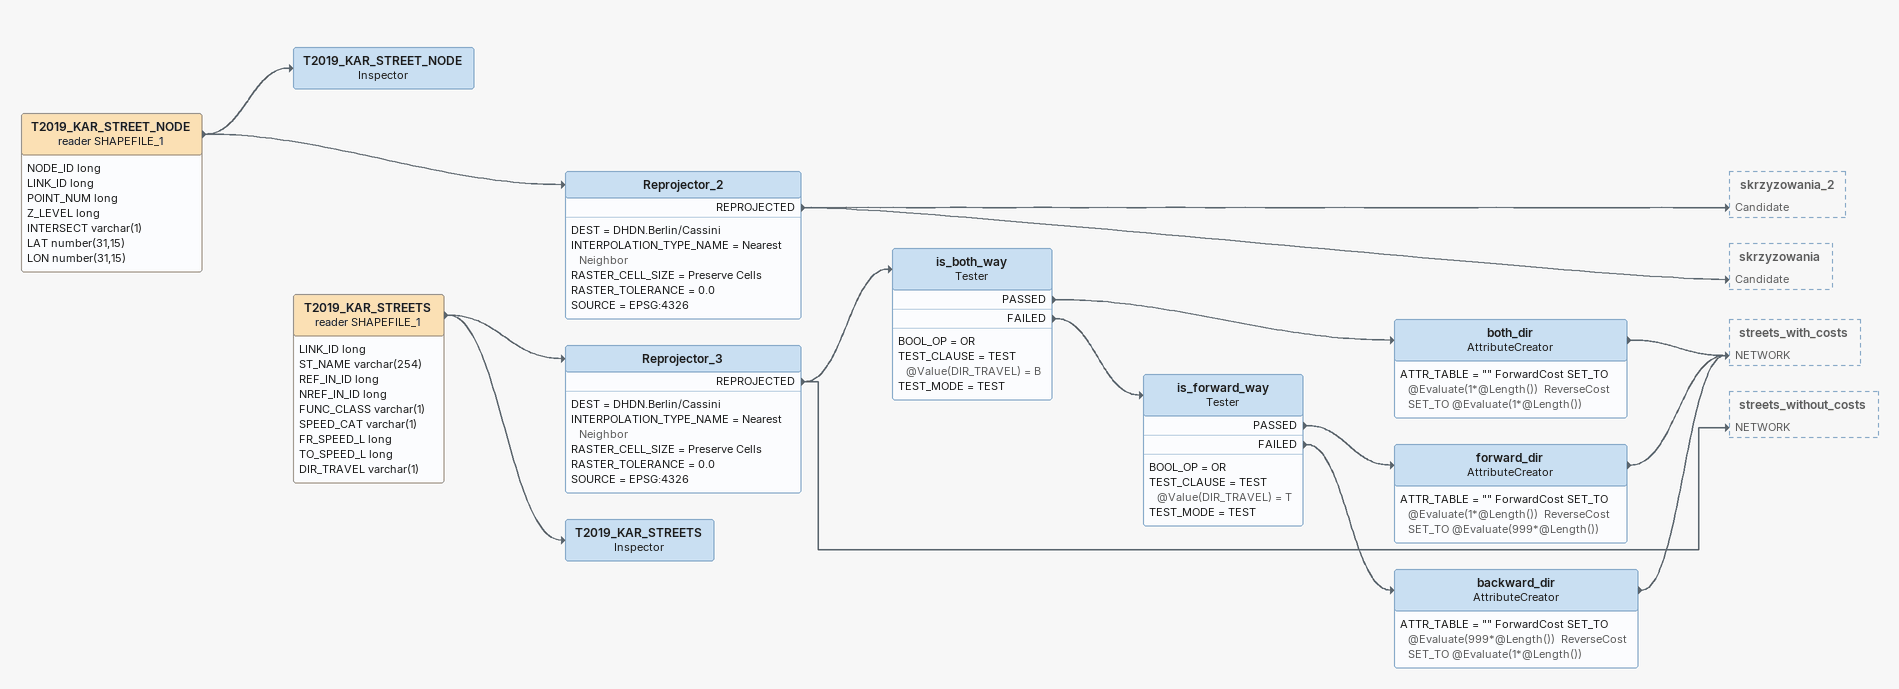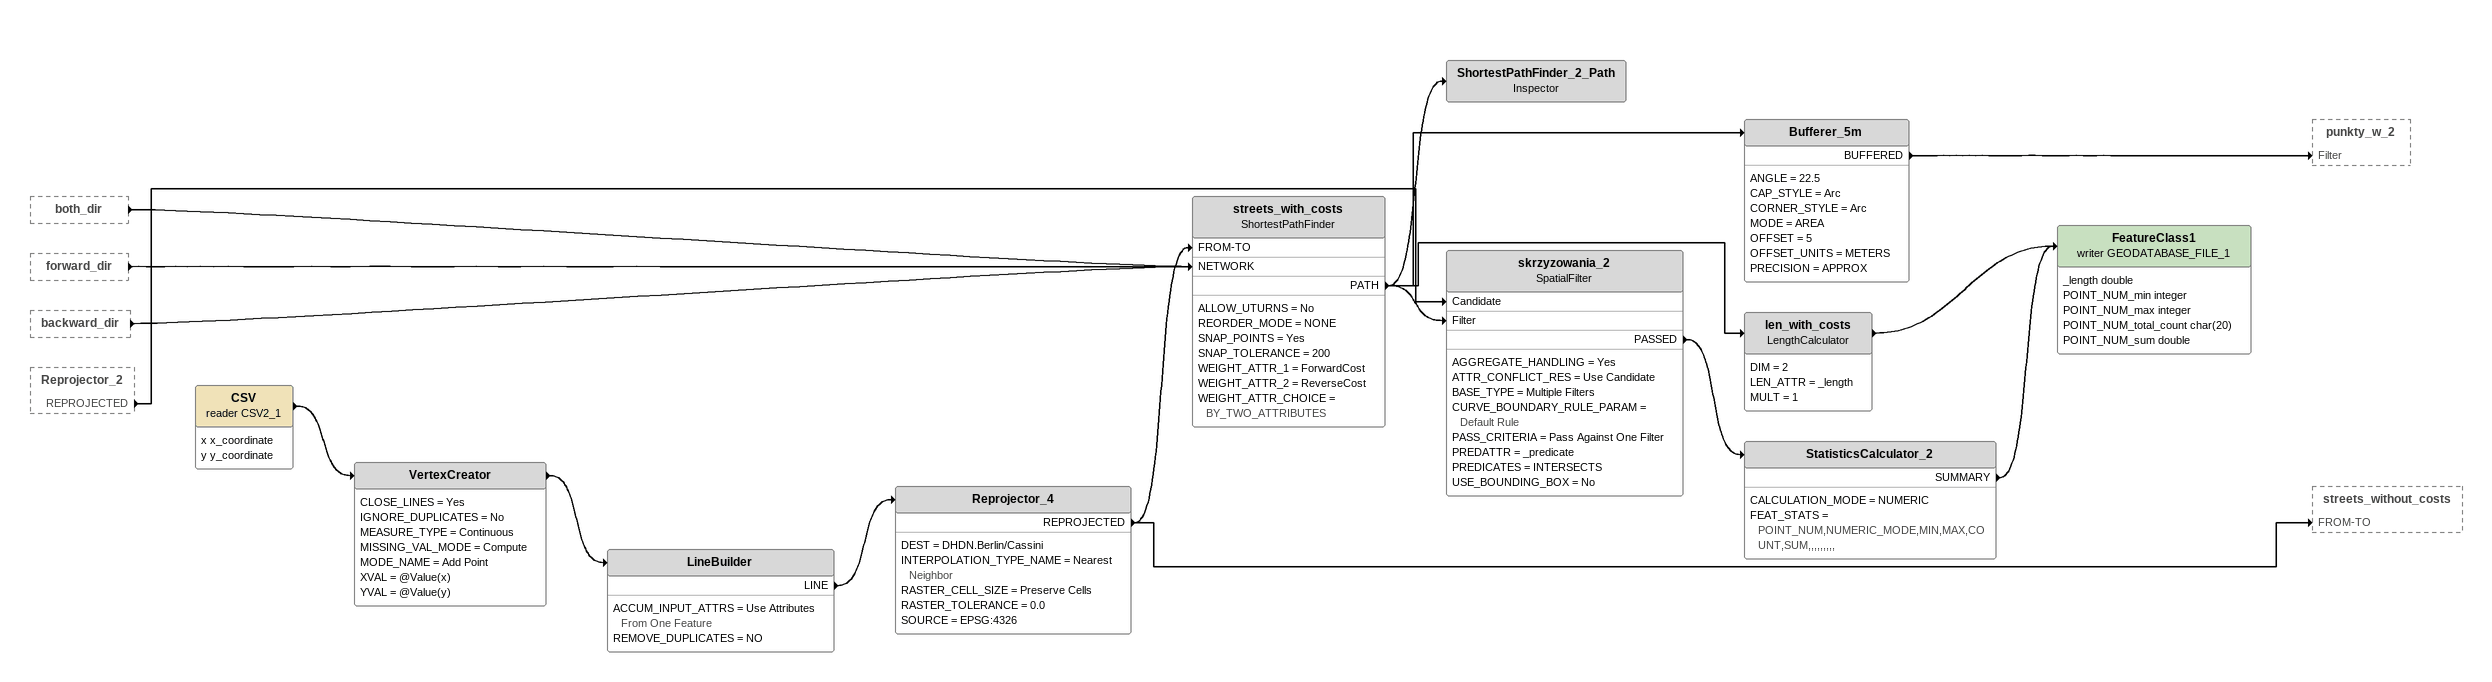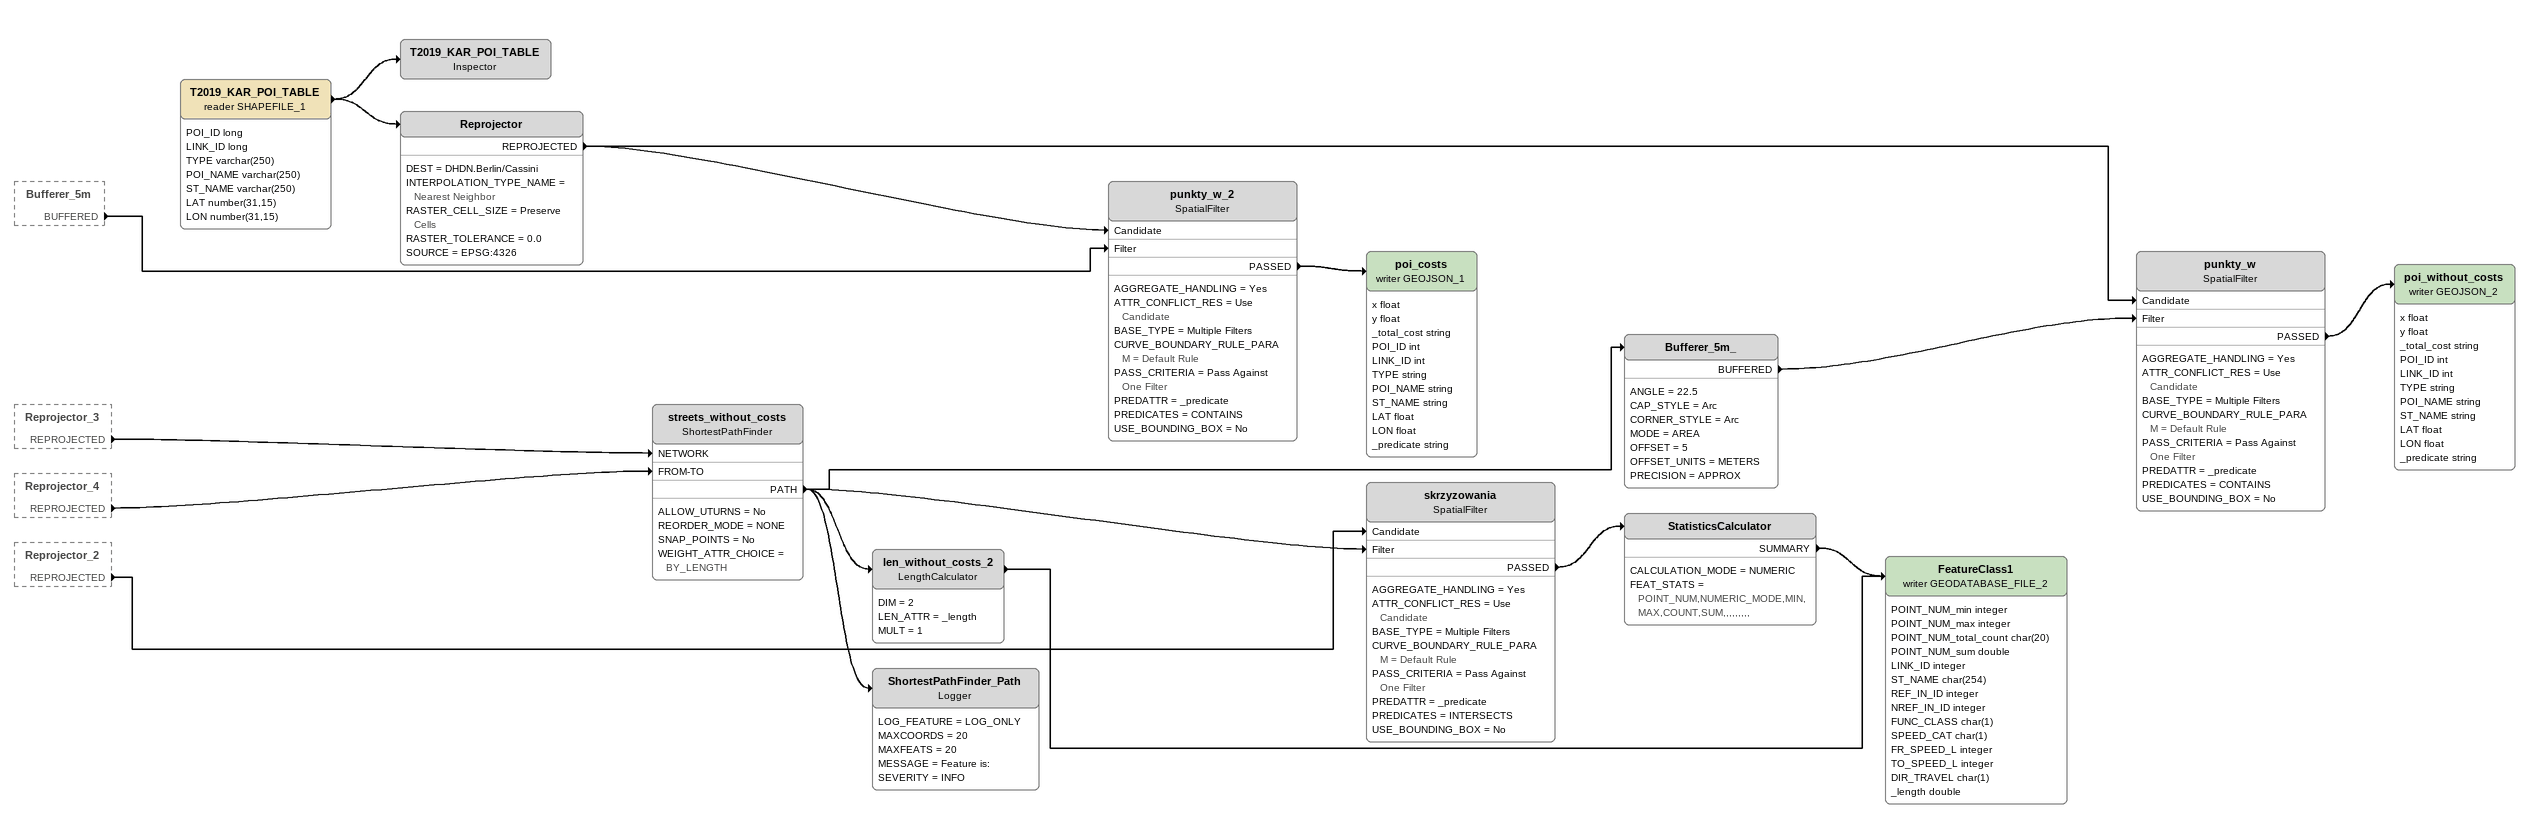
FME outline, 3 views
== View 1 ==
T2019_KAR_STREET_NODE (reader SHAPEFILE_1)
    attributes: NODE_ID long, LINK_ID long, POINT_NUM long, Z_LEVEL long, INTERSECT varchar(1), LAT number(31,15), LON number(31,15)
    -> T2019_KAR_STREET_NODE
    -> Reprojector_2
T2019_KAR_STREET_NODE: Inspector
Reprojector_2
    DEST = DHDN.Berlin/Cassini
    INTERPOLATION_TYPE_NAME = Nearest Neighbor
    RASTER_CELL_SIZE = Preserve Cells
    RASTER_TOLERANCE = 0.0
    SOURCE = EPSG:4326
    REPROJECTED -> skrzyzowania_2 [Candidate]
    REPROJECTED -> skrzyzowania [Candidate]
T2019_KAR_STREETS (reader SHAPEFILE_1)
    attributes: LINK_ID long, ST_NAME varchar(254), REF_IN_ID long, NREF_IN_ID long, FUNC_CLASS varchar(1), SPEED_CAT varchar(1), FR_SPEED_L long, TO_SPEED_L long, DIR_TRAVEL varchar(1)
    -> T2019_KAR_STREETS
    -> Reprojector_3
Reprojector_3
    DEST = DHDN.Berlin/Cassini
    INTERPOLATION_TYPE_NAME = Nearest Neighbor
    RASTER_CELL_SIZE = Preserve Cells
    RASTER_TOLERANCE = 0.0
    SOURCE = EPSG:4326
    REPROJECTED -> streets_without_costs [NETWORK]
    REPROJECTED -> is_both_way
is_both_way: Tester
    BOOL_OP = OR
    TEST_CLAUSE = TEST @Value(DIR_TRAVEL) = B
    TEST_MODE = TEST
    PASSED -> both_dir
    FAILED -> is_forward_way
both_dir: AttributeCreator
    ATTR_TABLE = "" ForwardCost SET_TO @Evaluate(1*@Length())  ReverseCost SET_TO @Evaluate(1*@Length())
    -> streets_with_costs [NETWORK]
is_forward_way: Tester
    BOOL_OP = OR
    TEST_CLAUSE = TEST @Value(DIR_TRAVEL) = T
    TEST_MODE = TEST
    PASSED -> forward_dir
    FAILED -> backward_dir
forward_dir: AttributeCreator
    ATTR_TABLE = "" ForwardCost SET_TO @Evaluate(1*@Length())  ReverseCost SET_TO @Evaluate(999*@Length())
    -> streets_with_costs [NETWORK]
backward_dir: AttributeCreator
    ATTR_TABLE = "" ForwardCost SET_TO @Evaluate(999*@Length())  ReverseCost SET_TO @Evaluate(1*@Length())
    -> streets_with_costs [NETWORK]
T2019_KAR_STREETS: Inspector

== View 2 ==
both_dir [outside]
    -> streets_with_costs [NETWORK]
forward_dir [outside]
    -> streets_with_costs [NETWORK]
backward_dir [outside]
    -> streets_with_costs [NETWORK]
Reprojector_2 [outside]
    REPROJECTED -> skrzyzowania_2 [Candidate]
CSV (reader CSV2_1)
    attributes: x x_coordinate, y y_coordinate
    -> VertexCreator
VertexCreator
    CLOSE_LINES = Yes
    IGNORE_DUPLICATES = No
    MEASURE_TYPE = Continuous
    MISSING_VAL_MODE = Compute
    MODE_NAME = Add Point
    XVAL = @Value(x)
    YVAL = @Value(y)
    -> LineBuilder
LineBuilder
    ACCUM_INPUT_ATTRS = Use Attributes From One Feature
    REMOVE_DUPLICATES = NO
    LINE -> Reprojector_4
Reprojector_4
    DEST = DHDN.Berlin/Cassini
    INTERPOLATION_TYPE_NAME = Nearest Neighbor
    RASTER_CELL_SIZE = Preserve Cells
    RASTER_TOLERANCE = 0.0
    SOURCE = EPSG:4326
    REPROJECTED -> streets_without_costs [FROM-TO]
    REPROJECTED -> streets_with_costs [FROM-TO]
streets_with_costs: ShortestPathFinder
    ALLOW_UTURNS = No
    REORDER_MODE = NONE
    SNAP_POINTS = Yes
    SNAP_TOLERANCE = 200
    WEIGHT_ATTR_1 = ForwardCost
    WEIGHT_ATTR_2 = ReverseCost
    WEIGHT_ATTR_CHOICE = BY_TWO_ATTRIBUTES
    PATH -> ShortestPathFinder_2_Path
    PATH -> Bufferer_5m
    PATH -> skrzyzowania_2 [Filter]
    PATH -> len_with_costs
ShortestPathFinder_2_Path: Inspector
Bufferer_5m
    ANGLE = 22.5
    CAP_STYLE = Arc
    CORNER_STYLE = Arc
    MODE = AREA
    OFFSET = 5
    OFFSET_UNITS = METERS
    PRECISION = APPROX
    BUFFERED -> punkty_w_2 [Filter]
len_with_costs: LengthCalculator
    DIM = 2
    LEN_ATTR = _length
    MULT = 1
    -> FeatureClass1 (writer GEODATABASE_FILE_1)
skrzyzowania_2: SpatialFilter
    AGGREGATE_HANDLING = Yes
    ATTR_CONFLICT_RES = Use Candidate
    BASE_TYPE = Multiple Filters
    CURVE_BOUNDARY_RULE_PARAM = Default Rule
    PASS_CRITERIA = Pass Against One Filter
    PREDATTR = _predicate
    PREDICATES = INTERSECTS
    USE_BOUNDING_BOX = No
    PASSED -> StatisticsCalculator_2
StatisticsCalculator_2
    CALCULATION_MODE = NUMERIC
    FEAT_STATS = POINT_NUM,NUMERIC_MODE,MIN,MAX,COUNT,SUM,,,,,,,,,
    SUMMARY -> FeatureClass1 (writer GEODATABASE_FILE_1)
FeatureClass1 (writer GEODATABASE_FILE_1)
    attributes: _length double, POINT_NUM_min integer, POINT_NUM_max integer, POINT_NUM_total_count char(20), POINT_NUM_sum double

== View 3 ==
Bufferer_5m [outside]
    BUFFERED -> punkty_w_2 [Filter]
Reprojector_3 [outside]
    REPROJECTED -> streets_without_costs [NETWORK]
Reprojector_4 [outside]
    REPROJECTED -> streets_without_costs [FROM-TO]
Reprojector_2 [outside]
    REPROJECTED -> skrzyzowania [Candidate]
streets_without_costs: ShortestPathFinder
    ALLOW_UTURNS = No
    REORDER_MODE = NONE
    SNAP_POINTS = No
    WEIGHT_ATTR_CHOICE = BY_LENGTH
    PATH -> ShortestPathFinder_Path
    PATH -> skrzyzowania [Filter]
    PATH -> len_without_costs_2
    PATH -> Bufferer_5m_
Bufferer_5m_
    ANGLE = 22.5
    CAP_STYLE = Arc
    CORNER_STYLE = Arc
    MODE = AREA
    OFFSET = 5
    OFFSET_UNITS = METERS
    PRECISION = APPROX
    BUFFERED -> punkty_w [Filter]
skrzyzowania: SpatialFilter
    AGGREGATE_HANDLING = Yes
    ATTR_CONFLICT_RES = Use Candidate
    BASE_TYPE = Multiple Filters
    CURVE_BOUNDARY_RULE_PARAM = Default Rule
    PASS_CRITERIA = Pass Against One Filter
    PREDATTR = _predicate
    PREDICATES = INTERSECTS
    USE_BOUNDING_BOX = No
    PASSED -> StatisticsCalculator
StatisticsCalculator
    CALCULATION_MODE = NUMERIC
    FEAT_STATS = POINT_NUM,NUMERIC_MODE,MIN,MAX,COUNT,SUM,,,,,,,,,
    SUMMARY -> FeatureClass1 (writer GEODATABASE_FILE_2)
len_without_costs_2: LengthCalculator
    DIM = 2
    LEN_ATTR = _length
    MULT = 1
    -> FeatureClass1 (writer GEODATABASE_FILE_2)
FeatureClass1 (writer GEODATABASE_FILE_2)
    attributes: POINT_NUM_min integer, POINT_NUM_max integer, POINT_NUM_total_count char(20), POINT_NUM_sum double, LINK_ID integer, ST_NAME char(254), REF_IN_ID integer, NREF_IN_ID integer, FUNC_CLASS char(1), SPEED_CAT char(1), FR_SPEED_L integer, TO_SPEED_L integer, DIR_TRAVEL char(1), _length double
ShortestPathFinder_Path: Logger
    LOG_FEATURE = LOG_ONLY
    MAXCOORDS = 20
    MAXFEATS = 20
    MESSAGE = Feature is:
    SEVERITY = INFO
T2019_KAR_POI_TABLE (reader SHAPEFILE_1)
    attributes: POI_ID long, LINK_ID long, TYPE varchar(250), POI_NAME varchar(250), ST_NAME varchar(250), LAT number(31,15), LON number(31,15)
    -> T2019_KAR_POI_TABLE
    -> Reprojector
T2019_KAR_POI_TABLE: Inspector
Reprojector
    DEST = DHDN.Berlin/Cassini
    INTERPOLATION_TYPE_NAME = Nearest Neighbor
    RASTER_CELL_SIZE = Preserve Cells
    RASTER_TOLERANCE = 0.0
    SOURCE = EPSG:4326
    REPROJECTED -> punkty_w_2 [Candidate]
    REPROJECTED -> punkty_w [Candidate]
punkty_w_2: SpatialFilter
    AGGREGATE_HANDLING = Yes
    ATTR_CONFLICT_RES = Use Candidate
    BASE_TYPE = Multiple Filters
    CURVE_BOUNDARY_RULE_PARAM = Default Rule
    PASS_CRITERIA = Pass Against One Filter
    PREDATTR = _predicate
    PREDICATES = CONTAINS
    USE_BOUNDING_BOX = No
    PASSED -> poi_costs (writer GEOJSON_1)
poi_costs (writer GEOJSON_1)
    attributes: x float, y float, _total_cost string, POI_ID int, LINK_ID int, TYPE string, POI_NAME string, ST_NAME string, LAT float, LON float, _predicate string
punkty_w: SpatialFilter
    AGGREGATE_HANDLING = Yes
    ATTR_CONFLICT_RES = Use Candidate
    BASE_TYPE = Multiple Filters
    CURVE_BOUNDARY_RULE_PARAM = Default Rule
    PASS_CRITERIA = Pass Against One Filter
    PREDATTR = _predicate
    PREDICATES = CONTAINS
    USE_BOUNDING_BOX = No
    PASSED -> poi_without_costs (writer GEOJSON_2)
poi_without_costs (writer GEOJSON_2)
    attributes: x float, y float, _total_cost string, POI_ID int, LINK_ID int, TYPE string, POI_NAME string, ST_NAME string, LAT float, LON float, _predicate string
